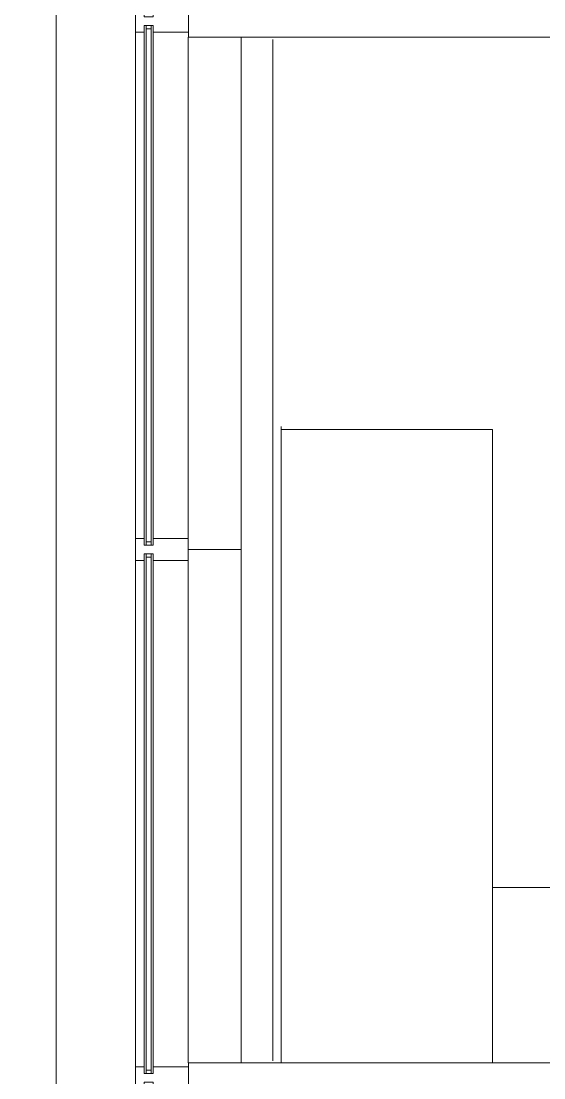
# Model space of a CAD drawing. Header units: inches. Extents: x 1 to 4637, y -664 to 702.
# Drawn here: x 1023 to 1082.4, y -42.6 to 77.4 of the extents above; entities that cross this region are included whole.
import ezdxf

# ---------------------------------------------------------------- set-up
doc = ezdxf.new("R2010")
doc.units = ezdxf.units.IN
doc.header["$MEASUREMENT"] = 0
for name, color, linetype, lineweight in [('A-WALL', 113, 'Continuous', 50), ('B-BASE', 7, 'Continuous', 9), ('I-FURN', 30, 'Continuous', 9), ('I-WALL', 2, 'Continuous', 9), ('NABCA_dwg', 8, 'Continuous', 9), ('NB-WIND-EXT', 7, 'Continuous', 9)]:
    doc.layers.add(name, color=color, linetype=linetype, lineweight=lineweight)

# ---------------------------------------------------------------- blocks, each defined once
blk = doc.blocks.new('Desk - Group 3 - No Side Chairs-V12-New Construction - Tel_Data_Elec Plan')
at = {"layer": 'I-FURN'}
for p, q in [((0.09, 72), (72, 72)), ((72, 72), (72, 48)), ((72, 48), (0.09, 48)), ((0.09, 48), (20, 48)), ((20, 48), (20, 0))]:
    blk.add_line(p, q, dxfattribs=at)
blk = doc.blocks.new('NABCA_dwg_MA-2900-8th-120718_dwg-2391440-New Construction - Test Fit Plan-2421454-New Construction - Tel_Data_Elec Plan')
at = {"layer": 'B-BASE'}
for p, q in [((-8365.21, -3164.35), (-8365.21, -3221.85)), ((-8363.41, -3163.98), (-8364.01, -3163.98)), ((-8353.21, -3281.15), (-8353.21, -3165.17)), ((-8349.59, -3165.17), (-8349.59, -3281.15)), ((-8363.41, -3222.23), (-8364.01, -3222.23)), ((-8359.21, -3223.1), (-8353.21, -3223.1)), ((-8365.21, -3224.35), (-8365.21, -3281.85)), ((-8363.41, -3223.98), (-8364.01, -3223.98)), ((-8359.21, -3224.35), (-8359.21, -3281.4)), ((-8363.41, -3282.23), (-8364.01, -3282.23))]:
    blk.add_line(p, q, dxfattribs=at)
at = {"layer": 'B-BASE', "flags": 128}
for points in [[(-5935.21, -3896.6), (-5935.21, -3904.1), (-8374.21, -3904.1), (-8374.21, -2881.08), (-8378.21, -2881.08), (-8378.21, -2538.1), (-5818.21, -2538.1), (-5818.21, -2548.1)], [(-8363.21, -3163.6), (-8364.21, -3163.6), (-8364.21, -3164.35), (-8365.21, -3164.35), (-8365.21, -3161.85), (-8364.21, -3161.85), (-8364.21, -3162.6), (-8363.21, -3162.6), (-8363.21, -3161.85), (-8359.21, -3161.85)], [(-8359.21, -3164.35), (-8363.21, -3164.35), (-8363.21, -3163.6)], [(-8359.21, -3164.92), (-8359.21, -3221.85), (-8363.21, -3221.85), (-8363.21, -3222.6)], [(-8363.21, -3282.6), (-8364.21, -3282.6), (-8364.21, -3281.85), (-8365.21, -3281.85), (-8365.21, -3284.35), (-8364.21, -3284.35), (-8364.21, -3283.6), (-8363.21, -3283.6), (-8363.21, -3284.35), (-8359.21, -3284.35)], [(-8359.21, -3281.85), (-8363.21, -3281.85), (-8363.21, -3282.6)]]:
    blk.add_lwpolyline(points, dxfattribs=at)
blk.add_lwpolyline([(-8363.21, -3223.6), (-8364.21, -3223.6), (-8364.21, -3224.35), (-8365.21, -3224.35), (-8365.21, -3221.85), (-8364.21, -3221.85), (-8364.21, -3222.6), (-8363.21, -3222.6), (-8363.21, -3221.85), (-8359.21, -3221.85), (-8359.21, -3224.35), (-8363.21, -3224.35)], close=True, dxfattribs=at)
at = {"layer": 'NB-WIND-EXT'}
for p, q in [((-8364.21, -3164.35), (-8364.21, -3222.6)), ((-8364.01, -3163.6), (-8364.01, -3222.6)), ((-8363.41, -3163.6), (-8363.41, -3222.6)), ((-8364.21, -3223.6), (-8364.21, -3281.85)), ((-8364.01, -3223.6), (-8364.01, -3282.6)), ((-8363.41, -3223.6), (-8363.41, -3282.6)), ((-8363.21, -3223.6), (-8363.21, -3281.85))]:
    blk.add_line(p, q, dxfattribs=at)
at = {"layer": 'NB-WIND-EXT', "flags": 128}
blk.add_lwpolyline([(-8363.21, -3164.35), (-8363.21, -3222.6), (-8364.21, -3222.6), (-8364.21, -3221.85), (-8365.21, -3221.85), (-8365.21, -3224.35), (-8364.21, -3224.35), (-8364.21, -3223.6), (-8363.21, -3223.6), (-8363.21, -3224.35), (-8359.21, -3224.35)], dxfattribs=at)
blk = doc.blocks.new('NABCA_dwg-2391440-New Construction - Tel_Data_Elec Plan')
at = {"layer": 'A-WALL', "color": 250, "lineweight": 20}
for p, q in [((1749.27, 75.58), (1749.27, 75.33)), ((1749.27, -40.65), (1749.27, -40.9))]:
    blk.add_line(p, q, dxfattribs=at)
at = {"layer": 'I-FURN', "color": 7}
blk.add_line((1753.82, 31.01), (1753.82, 31.35), dxfattribs=at)
blk.add_blockref('NABCA_dwg_MA-2900-8th-120718_dwg-2391440-New Construction - Test Fit Plan-2421454-New Construction - Tel_Data_Elec Plan', (10102.48, 3240.5))

msp = doc.modelspace()

# ---------------------------------------------------------------- linework, layer by layer
at = {"layer": 'I-WALL', "color": 250, "lineweight": 20}
for p, q in [((1042.04, 79.08), (1042.04, 75.58)), ((1042.04, 75.58), (1195.29, 75.58)), ((1195.29, -40.9), (1042.04, -40.9)), ((1042.04, -40.9), (1042.04, -44.4))]:
    msp.add_line(p, q, dxfattribs=at)

# ---------------------------------------------------------------- block references
at = {"layer": 'I-FURN', "rotation": 89.99999999999991}
msp.add_blockref('Desk - Group 3 - No Side Chairs-V12-New Construction - Tel_Data_Elec Plan', (1124.59, -40.99), dxfattribs=at)
at = {"layer": 'NABCA_dwg', "color": 7}
msp.add_blockref('NABCA_dwg-2391440-New Construction - Tel_Data_Elec Plan', (-701.24, 0), dxfattribs=at)

doc.saveas('drawing.dxf')
